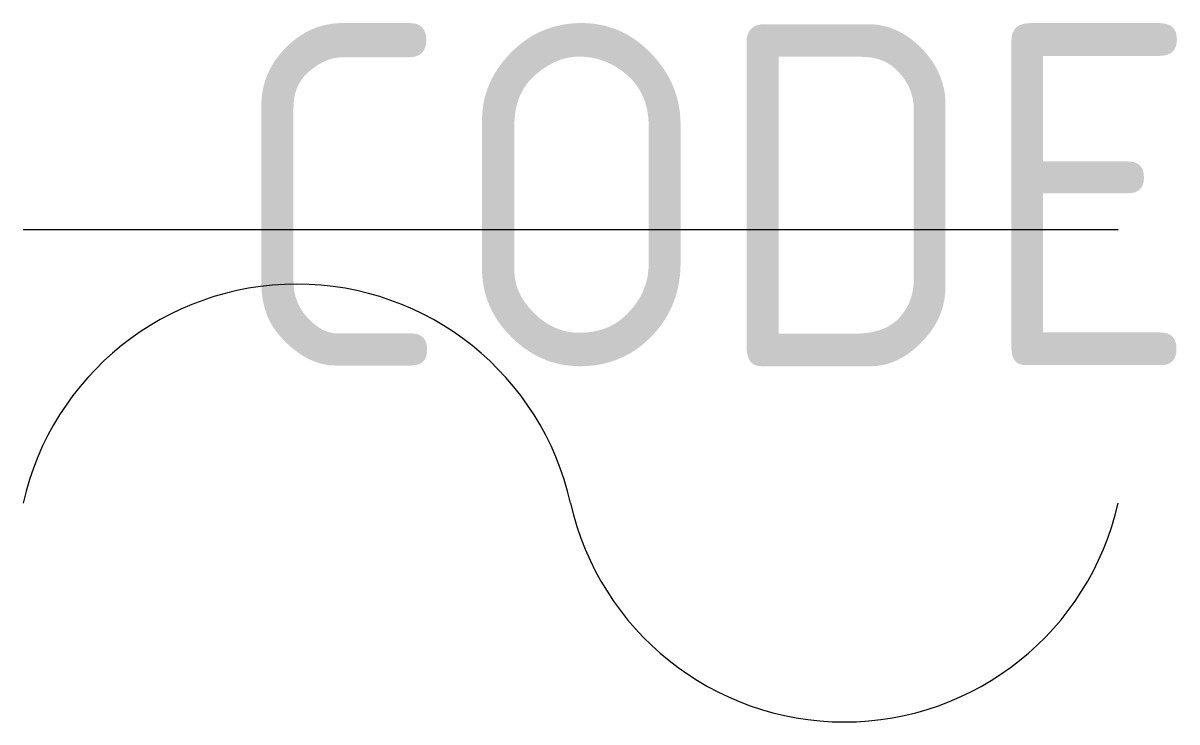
# Model space of a CAD drawing. Extents: x -4 to 4.43, y -1.6 to 3.51.
import ezdxf

# ---------------------------------------------------------------- set-up
doc = ezdxf.new("R2010")
doc.units = 0
doc.header["$LTSCALE"] = 10
doc.header["$MEASUREMENT"] = 0
doc.layers.get('0').update_dxf_attribs({"linetype": 'CONTINUOUS'})
doc.layers.add('TKST3', color=3, linetype='CONTINUOUS')
doc.styles.get("Standard").update_dxf_attribs({"font": 'ISO8'})

msp = doc.modelspace()

# ---------------------------------------------------------------- linework, layer by layer
msp.add_lwpolyline([(-4, 2), (4, 2)])
for points in [[(0, 0, 0.8), (-4, 0)], [(0, 0, 0.8), (4, 0)]]:
    msp.add_lwpolyline(points, format="xyb")

# ---------------------------------------------------------------- texts
at = {"layer": 'TKST3', "flags": 1}
msp.add_attdef('CODE', (-2.5, 1), 'IGNORE', height=2.5, dxfattribs=at)

doc.saveas('drawing.dxf')
